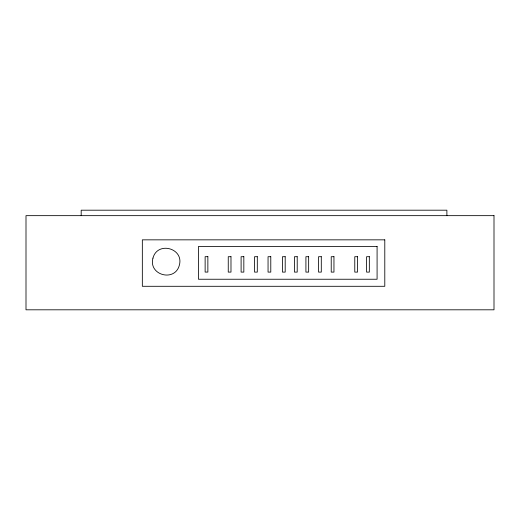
<?xml version="1.0" encoding="UTF-8"?>
<svg xmlns="http://www.w3.org/2000/svg" width="520" height="520" viewBox="0 0 520 520"><rect width="100%" height="100%" fill="white"/><g stroke="black" fill="none" stroke-linecap="round" stroke-linejoin="round"><path stroke-width="0.78" d="M446.888 215.657L446.888 210.191L81.185 210.191L81.185 215.657M152.958 258.122C148.194 275.21 174.935 282.38 179.355 265.194C184.119 248.105 157.372 240.942 152.958 258.122M494 215.657L26 215.657L26 309.81L494 309.81L494 215.657M384.793 239.844L142.337 239.844L142.337 286.293L384.793 286.293L384.793 239.844M377.084 246.447L198.471 246.447L198.471 279.24L377.084 279.24L377.084 246.447M207.864 256.672L205.133 256.672L205.133 272.077L207.864 272.077L207.864 256.672M230.984 256.704L228.254 256.704L228.254 272.103L230.984 272.103L230.984 256.704M243.834 256.704L241.105 256.704L241.105 272.103L243.834 272.103L243.834 256.704M257.303 256.704L254.566 256.704L254.566 272.103L257.303 272.103L257.303 256.704M270.784 256.704L268.053 256.704L268.053 272.103L270.784 272.103L270.784 256.704M285.194 256.704L282.464 256.704L282.464 272.103L285.194 272.103L285.194 256.704M297.213 256.704L294.483 256.704L294.483 272.103L297.213 272.103L297.213 256.704M308.646 256.704L305.916 256.704L305.916 272.103L308.646 272.103L308.646 256.704M321.295 256.704L318.565 256.704L318.565 272.103L321.295 272.103L321.295 256.704M333.957 256.704L331.227 256.704L331.227 272.103L333.957 272.103L333.957 256.704M357.507 256.704L354.776 256.704L354.776 272.103L357.507 272.103L357.507 256.704M369.337 256.704L366.6 256.704L366.6 272.103L369.337 272.103L369.337 256.704"/></g></svg>
